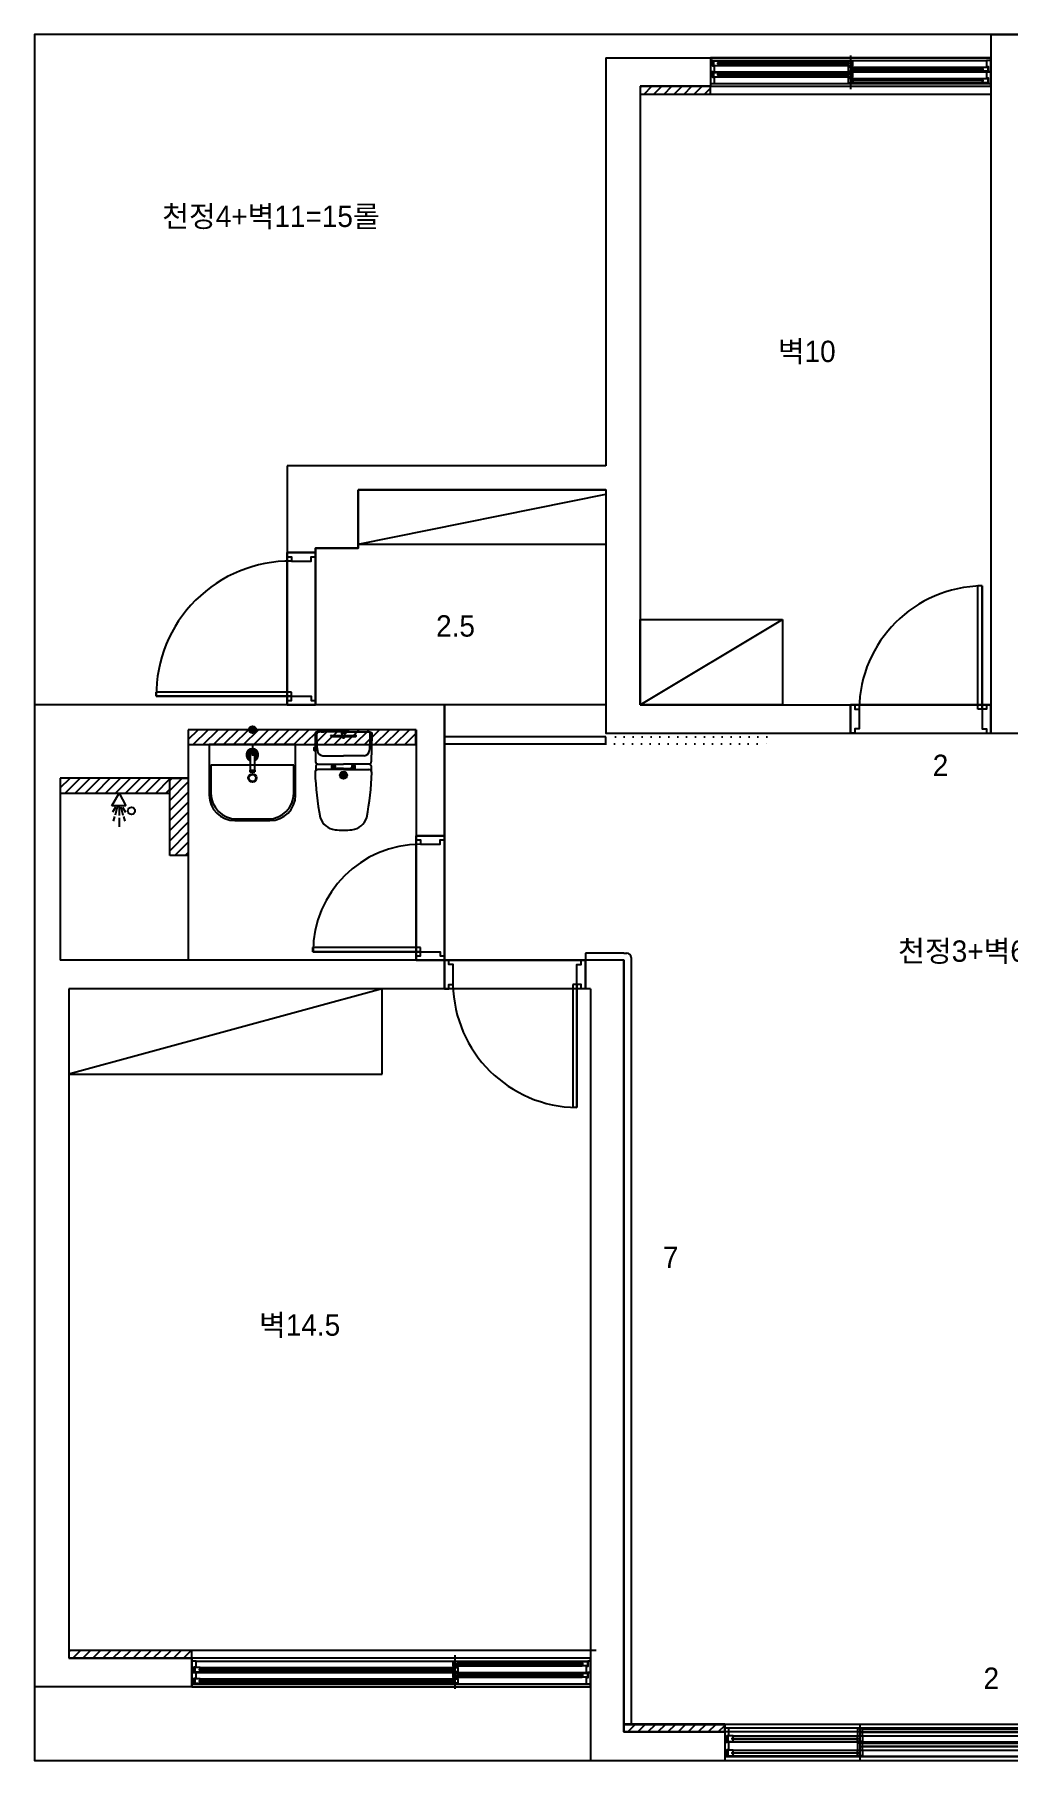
# Model space of a CAD drawing. Header units: inches. Extents: x 4138 to 127072, y -26315 to 43858.
# Drawn here: x 40800 to 47641, y -9803 to 2333 of the extents above; entities that cross this region are included whole.
import ezdxf
from ezdxf.enums import TextEntityAlignment as Align

# ---------------------------------------------------------------- set-up
doc = ezdxf.new("R2010")
doc.units = ezdxf.units.IN
doc.header["$LTSCALE"] = 50
doc.header["$MEASUREMENT"] = 0
doc.linetypes.add('DOT', pattern=[0.25, 0, -0.25])
doc.linetypes.add('HIDDEN', pattern=[0.375, 0.25, -0.125])
for name, color, linetype in [('0-LINE', 7, 'Continuous'), ('02-WAL', 2, 'Continuous'), ('03-WAL NEW', 3, 'Continuous'), ('04-WIN', 4, 'Continuous'), ('04_FUR', 6, 'Continuous'), ('06-FUR', 6, 'Continuous'), ('07-DIM WAL', 5, 'Continuous'), ('3.기호.계단선', 30, 'Continuous'), ('BATH', 4, 'Continuous'), ('CO-BATH', 6, 'Continuous'), ('FIN', 2, 'Continuous'), ('HL', 6, 'HIDDEN'), ('도면층2', 2, 'Continuous'), ('도면층4', 4, 'Continuous'), ('도면층5', 5, 'Continuous'), ('설비', 7, 'Continuous'), ('욕실설비', 3, 'Continuous')]:
    doc.layers.add(name, color=color, linetype=linetype)
doc.styles.add('코레일둥고', font='Korail_Round_Gothic_Medium.ttf')

# ---------------------------------------------------------------- blocks, each defined once
blk = doc.blocks.new('ggggg')
at = {"layer": '3.기호.계단선'}
h = blk.add_hatch(color=8, dxfattribs=at)
h.dxf.hatch_style = 1
edge = h.paths.add_edge_path()
edge.add_arc((66208, 5389), 25, 0, 360)
h = blk.add_hatch(color=8, dxfattribs=at)
h.dxf.hatch_style = 1
edge = h.paths.add_edge_path()
edge.add_arc((66848, 5069), 25, 0, 360)
at = {"color": 8}
blk.add_line((66208, 5284), (66208, 5206), dxfattribs=at)
at = {"layer": '0-LINE', "color": 8}
blk.add_line((68690, 5564), (67558, 5564), dxfattribs=at)
at = {"layer": '02-WAL', "color": 8}
for p, q in [((71395, 10274), (71395, 10111)), ((71395, 10274), (78725, 10274)), ((68690, 10111), (71395, 10111)), ((68690, 10111), (68690, 7244)), ((68932, 9911), (68932, 5564)), ((68932, 9911), (71395, 9911)), ((71395, 9911), (71395, 5364)), ((66452, 7244), (66452, 5564)), ((68690, 7244), (66452, 7244)), ((66952, 7075), (66952, 6665)), ((68690, 7075), (66952, 7075)), ((68690, 7075), (68690, 5364)), ((66652, 6634), (66452, 6634)), ((66652, 6665), (66652, 5564)), ((66952, 6665), (66652, 6665)), ((64678, 5564), (64678, -1336)), ((67558, 5564), (64678, 5564)), ((67558, 5564), (67558, 3569)), ((68932, 5564), (71395, 5564)), ((70410, 5564), (70410, 5364)), ((65758, 5389), (65758, 5049)), ((67358, 5389), (65758, 5389)), ((67358, 5389), (67358, 3769)), ((68690, 5364), (71595, 5364)), ((64858, 5049), (64858, 3769)), ((65758, 5049), (64858, 5049)), ((67558, 4644), (67358, 4644)), ((67558, 3769), (64858, 3769)), ((68818, 3769), (67558, 3769)), ((68548, 3769), (68548, 3569)), ((68818, 3769), (68818, -1601)), ((68583, 3569), (64919, 3569)), ((64919, 3569), (64919, -1136)), ((68583, 3569), (68583, -1854)), ((68583, -1136), (64919, -1136)), ((68583, -1336), (64678, -1336)), ((68818, -1601), (69526, -1601)), ((69526, -1601), (69526, -1854)), ((68583, -1854), (69526, -1854))]:
    blk.add_line(p, q, dxfattribs=at)
at = {"layer": '03-WAL NEW', "color": 8, "linetype": 'Continuous'}
for p, q in [((68932, 9900), (68943, 9911)), ((68959, 9856), (69014, 9911)), ((69029, 9856), (69084, 9911)), ((69100, 9856), (69155, 9911)), ((69171, 9856), (69226, 9911)), ((69241, 9856), (69296, 9911)), ((69312, 9856), (69367, 9911)), ((69383, 9856), (69425, 9898)), ((65758, 5320), (65827, 5389)), ((65793, 5284), (65898, 5389)), ((65863, 5284), (65968, 5389)), ((65934, 5284), (66039, 5389)), ((66005, 5284), (66110, 5389)), ((66076, 5284), (66181, 5389)), ((66146, 5284), (66251, 5389)), ((66217, 5284), (66322, 5389)), ((66288, 5284), (66393, 5389)), ((66358, 5284), (66463, 5389)), ((66429, 5284), (66534, 5389)), ((66500, 5284), (66605, 5389)), ((66570, 5284), (66675, 5389)), ((66641, 5284), (66746, 5389)), ((66712, 5284), (66817, 5389)), ((66783, 5284), (66888, 5389)), ((66853, 5284), (66958, 5389)), ((66924, 5284), (67029, 5389)), ((66995, 5284), (67100, 5389)), ((67065, 5284), (67170, 5389)), ((67136, 5284), (67241, 5389)), ((67207, 5284), (67312, 5389)), ((67278, 5284), (67356, 5362)), ((67348, 5284), (67356, 5292)), ((64858, 4980), (64927, 5049)), ((64893, 4944), (64998, 5049)), ((64963, 4944), (65068, 5049)), ((65034, 4944), (65139, 5049)), ((65105, 4944), (65210, 5049)), ((65176, 4944), (65281, 5049)), ((65246, 4944), (65351, 5049)), ((65317, 4944), (65422, 5049)), ((65388, 4944), (65493, 5049)), ((65458, 4944), (65563, 5049)), ((65529, 4944), (65628, 5043)), ((65628, 5033), (65644, 5049)), ((65628, 4962), (65714, 5049)), ((65628, 4892), (65758, 5022)), ((65600, 4944), (65628, 4972)), ((65628, 4821), (65758, 4951)), ((65628, 4750), (65758, 4880)), ((65628, 4680), (65758, 4810)), ((65628, 4609), (65758, 4739)), ((65628, 4538), (65758, 4668)), ((65664, 4504), (65758, 4598)), ((65735, 4504), (65758, 4527)), ((64919, -1092), (64930, -1081)), ((64946, -1136), (65001, -1081)), ((65016, -1136), (65071, -1081)), ((65087, -1136), (65142, -1081)), ((65158, -1136), (65213, -1081)), ((65228, -1136), (65283, -1081)), ((65299, -1136), (65354, -1081)), ((65370, -1136), (65425, -1081)), ((65441, -1136), (65496, -1081)), ((65511, -1136), (65566, -1081)), ((65582, -1136), (65637, -1081)), ((65653, -1136), (65708, -1081)), ((65723, -1136), (65778, -1081)), ((68818, -1610), (68829, -1599)), ((68845, -1654), (68900, -1599)), ((68915, -1654), (68970, -1599)), ((68986, -1654), (69041, -1599)), ((69057, -1654), (69112, -1599)), ((69127, -1654), (69182, -1599)), ((69198, -1654), (69253, -1599)), ((69269, -1654), (69324, -1599)), ((69340, -1654), (69395, -1599)), ((69410, -1654), (69465, -1599)), ((69481, -1654), (69526, -1608))]:
    blk.add_line(p, q, dxfattribs=at)
at = {"layer": '03-WAL NEW', "color": 8}
for p, q in [((69425, 9911), (68932, 9911)), ((68932, 9911), (68932, 9856)), ((68932, 9856), (69425, 9856)), ((69417, 9856), (71395, 9856)), ((69425, 9856), (69425, 9911)), ((65758, 5389), (65758, 5284)), ((67356, 5389), (65758, 5389)), ((67356, 5284), (67356, 5389)), ((65758, 5284), (67356, 5284)), ((65628, 4504), (65628, 5049)), ((65628, 5049), (65758, 5049)), ((65758, 5049), (65758, 4504)), ((64858, 4944), (65628, 4944)), ((65758, 4504), (65628, 4504)), ((65758, 4504), (65758, 3769)), ((68818, 3819), (68548, 3819)), ((68548, 3819), (68548, 3769)), ((68818, 3819), (68838, 3819)), ((68868, 3789), (68868, -1599)), ((65783, -1081), (64919, -1081)), ((64919, -1081), (64919, -1136)), ((68624, -1081), (65119, -1081)), ((65783, -1136), (65783, -1081)), ((64919, -1136), (65783, -1136)), ((69526, -1599), (68818, -1599)), ((68818, -1599), (68818, -1654)), ((68818, -1654), (69526, -1654)), ((68868, -1599), (73825, -1599)), ((69526, -1654), (69526, -1599))]:
    blk.add_line(p, q, dxfattribs=at)
blk.add_arc((68838, 3789), 30, 0, 90, dxfattribs=at)
at = {"layer": '04-WIN', "color": 8}
for p, q in [((71335, 6399), (71335, 5534)), ((65532, 5624), (66482, 5624)), ((66633, 3829), (67388, 3829)), ((68488, 2734), (68488, 3599)), ((65783, -1136), (65783, -1336)), ((65783, -1336), (65783, -1136)), ((68583, -1336), (68583, -1136)), ((73286, -1627), (69556, -1627)), ((69585, -1682), (70459, -1682)), ((70476, -1596), (70476, -1762)), ((70476, -1696), (70476, -1862)), ((70494, -1632), (72379, -1632)), ((70494, -1682), (72379, -1682)), ((73299, -1727), (69544, -1727)), ((73286, -1727), (69556, -1727)), ((69585, -1722), (70459, -1722)), ((69585, -1782), (70459, -1782)), ((70494, -1732), (72379, -1732)), ((70494, -1782), (72379, -1782)), ((73299, -1827), (69544, -1827)), ((69585, -1822), (70459, -1822))]:
    blk.add_line(p, q, dxfattribs=at)
at = {"layer": '04-WIN', "color": 8, "linetype": 'Continuous'}
for p, q in [((65813, -1156), (68565, -1156)), ((65842, -1201), (67615, -1201)), ((67633, -1272), (67633, -1115)), ((67633, -1352), (67633, -1195)), ((67650, -1160), (68524, -1160)), ((67650, -1190), (68524, -1190)), ((65800, -1236), (68553, -1236)), ((65800, -1316), (68553, -1316)), ((65813, -1236), (68565, -1236)), ((65842, -1231), (67615, -1231)), ((65842, -1281), (67615, -1281)), ((65842, -1311), (67615, -1311)), ((67650, -1240), (68524, -1240)), ((67650, -1270), (68524, -1270))]:
    blk.add_line(p, q, dxfattribs=at)
at = {"layer": '04-WIN', "color": 8}
for points in [[(65783, -1336), (68583, -1336), (68583, -1136), (65783, -1136)], [(73316, -1601), (69526, -1601), (69526, -1854), (73316, -1854)], [(73316, -1627), (69526, -1627), (69526, -1827), (73316, -1827)], [(69585, -1697), (69585, -1682), (69547, -1682), (69547, -1722), (69585, -1722), (69585, -1707), (69579, -1705), (69579, -1699)], [(70494, -1632), (70459, -1632), (70459, -1682), (70494, -1682), (70494, -1662), (70488, -1661), (70488, -1654), (70494, -1652)], [(70494, -1682), (70494, -1722), (70459, -1722), (70459, -1707), (70464, -1705), (70464, -1699), (70459, -1697), (70459, -1682)], [(72382, -1659), (70490, -1659), (70490, -1655), (72382, -1655)], [(69585, -1797), (69585, -1782), (69547, -1782), (69547, -1822), (69585, -1822), (69585, -1807), (69579, -1805), (69579, -1799)], [(69581, -1700), (70462, -1700), (70462, -1704), (69581, -1704)], [(69581, -1800), (70462, -1800), (70462, -1804), (69581, -1804)], [(70494, -1732), (70459, -1732), (70459, -1782), (70494, -1782), (70494, -1762), (70488, -1761), (70488, -1754), (70494, -1752)], [(70494, -1782), (70494, -1822), (70459, -1822), (70459, -1807), (70464, -1805), (70464, -1799), (70459, -1797), (70459, -1782)], [(72382, -1759), (70490, -1759), (70490, -1755), (72382, -1755)]]:
    blk.add_lwpolyline(points, close=True, dxfattribs=at)
at = {"layer": '04-WIN', "color": 8, "linetype": 'Continuous'}
for points in [[(65783, -1227), (65783, -1236), (65800, -1236), (65800, -1197), (65813, -1197), (65813, -1156), (65783, -1156), (65783, -1165)], [(65842, -1210), (65845, -1211), (65845, -1212), (65846, -1214)], [(67615, -1210), (67612, -1211), (67612, -1212), (67611, -1214)], [(67650, -1170), (67653, -1171), (67653, -1172), (67654, -1173)], [(67650, -1181), (67653, -1180), (67653, -1179), (67654, -1177)], [(68524, -1170), (68521, -1171), (68521, -1172), (68520, -1173)], [(68524, -1181), (68521, -1180), (68521, -1179), (68520, -1177)], [(68583, -1165), (68583, -1156), (68565, -1156), (68565, -1195), (68553, -1195), (68553, -1236), (68583, -1236), (68583, -1227)], [(65783, -1307), (65783, -1316), (65800, -1316), (65800, -1277), (65813, -1277), (65813, -1236), (65783, -1236), (65783, -1245)], [(67619, -1214), (65838, -1214), (65838, -1218), (67619, -1218), (67619, -1214), (67619, -1218)], [(67619, -1294), (65838, -1294), (65838, -1298), (67619, -1298), (67619, -1294), (67619, -1298)], [(65842, -1222), (65845, -1220), (65845, -1219), (65846, -1218)], [(65842, -1290), (65845, -1291), (65845, -1292), (65846, -1294)], [(65842, -1302), (65845, -1300), (65845, -1299), (65846, -1298)], [(67615, -1222), (67612, -1220), (67612, -1219), (67611, -1218)], [(67615, -1290), (67612, -1291), (67612, -1292), (67611, -1294)], [(67615, -1302), (67612, -1300), (67612, -1299), (67611, -1298)], [(67650, -1250), (67653, -1251), (67653, -1252), (67654, -1253)], [(67650, -1261), (67653, -1260), (67653, -1259), (67654, -1257)], [(68524, -1250), (68521, -1251), (68521, -1252), (68520, -1253)], [(68524, -1261), (68521, -1260), (68521, -1259), (68520, -1257)], [(68583, -1245), (68583, -1236), (68565, -1236), (68565, -1275), (68553, -1275), (68553, -1316), (68583, -1316), (68583, -1307)]]:
    blk.add_lwpolyline(points, dxfattribs=at)
for points in [[(65842, -1211), (65842, -1201), (65804, -1201), (65804, -1231), (65842, -1231), (65842, -1221), (65836, -1219), (65836, -1213)], [(67650, -1170), (67650, -1160), (67615, -1160), (67615, -1190), (67650, -1190), (67650, -1180), (67645, -1179), (67645, -1172)], [(67615, -1211), (67615, -1201), (67650, -1201), (67650, -1231), (67615, -1231), (67615, -1221), (67621, -1219), (67621, -1213)], [(67647, -1177), (68527, -1177), (68527, -1173), (67647, -1173)], [(68524, -1170), (68524, -1160), (68562, -1160), (68562, -1190), (68524, -1190), (68524, -1180), (68530, -1179), (68530, -1172)], [(65842, -1291), (65842, -1281), (65804, -1281), (65804, -1311), (65842, -1311), (65842, -1301), (65836, -1299), (65836, -1293)], [(67650, -1250), (67650, -1240), (67615, -1240), (67615, -1270), (67650, -1270), (67650, -1260), (67645, -1259), (67645, -1252)], [(67615, -1291), (67615, -1281), (67650, -1281), (67650, -1311), (67615, -1311), (67615, -1301), (67621, -1299), (67621, -1293)], [(67647, -1257), (68527, -1257), (68527, -1253), (67647, -1253)], [(68524, -1250), (68524, -1240), (68562, -1240), (68562, -1270), (68524, -1270), (68524, -1260), (68530, -1259), (68530, -1252)]]:
    blk.add_lwpolyline(points, close=True, dxfattribs=at)
at = {"layer": '04-WIN', "color": 8}
for points in [[(69526, -1718), (69526, -1727), (69544, -1727), (69544, -1678), (69556, -1678), (69556, -1627), (69526, -1627), (69526, -1636)], [(69585, -1696), (69588, -1698), (69588, -1699), (69589, -1700)], [(70459, -1696), (70456, -1698), (70455, -1699), (70455, -1700)], [(70494, -1652), (70496, -1653), (70497, -1654), (70497, -1655)], [(70494, -1663), (70496, -1662), (70497, -1661), (70497, -1659)], [(69526, -1818), (69526, -1827), (69544, -1827), (69544, -1778), (69556, -1778), (69556, -1727), (69526, -1727), (69526, -1736)], [(69585, -1708), (69588, -1707), (69588, -1706), (69589, -1704)], [(69585, -1796), (69588, -1798), (69588, -1799), (69589, -1800)], [(69585, -1808), (69588, -1807), (69588, -1806), (69589, -1804)], [(70459, -1708), (70456, -1707), (70455, -1706), (70455, -1704)], [(70459, -1796), (70456, -1798), (70455, -1799), (70455, -1800)], [(70459, -1808), (70456, -1807), (70455, -1806), (70455, -1804)], [(70494, -1752), (70496, -1753), (70497, -1754), (70497, -1755)], [(70494, -1763), (70496, -1762), (70497, -1761), (70497, -1759)]]:
    blk.add_lwpolyline(points, dxfattribs=at)
at = {"layer": '04_FUR', "color": 8}
for p, q in [((68932, 5564), (68932, 6164)), ((68932, 6164), (69932, 6164)), ((68932, 5564), (69932, 6164)), ((69932, 6164), (69932, 5564)), ((69932, 5564), (68932, 5564)), ((67119, 3569), (64919, 3569)), ((64919, 3569), (64919, 2969)), ((67119, 3569), (64919, 2969)), ((67119, 2969), (67119, 3569)), ((64919, 2969), (67119, 2969))]:
    blk.add_line(p, q, dxfattribs=at)
at = {"layer": '06-FUR', "color": 8}
for p, q in [((66952, 6694), (68690, 7044)), ((66952, 6694), (68690, 6694)), ((68690, 5339), (67558, 5339)), ((67558, 5339), (67558, 5289)), ((67558, 5289), (68690, 5289)), ((68690, 5289), (68690, 5339))]:
    blk.add_line(p, q, dxfattribs=at)
at = {"layer": '06-FUR', "color": 8, "linetype": 'DOT', "ltscale": 5}
for p, q in [((69822, 5339), (68690, 5339)), ((68690, 5339), (68690, 5289)), ((68690, 5289), (69822, 5289)), ((69822, 5289), (69822, 5339))]:
    blk.add_line(p, q, dxfattribs=at)
at = {"layer": '3.기호.계단선', "color": 8}
for centre in [(66208, 5389), (66848, 5069), (65358, 4819)]:
    blk.add_circle(centre, 25, dxfattribs=at)
at = {"layer": 'BATH', "color": 8}
for p, q in [((65220, 4853), (65273, 4944)), ((65273, 4944), (65320, 4853)), ((65320, 4853), (65220, 4853)), ((65247, 4845), (65225, 4810)), ((65240, 4780), (65230, 4746)), ((65259, 4846), (65244, 4789)), ((65271, 4848), (65271, 4786)), ((65271, 4769), (65271, 4706)), ((65283, 4846), (65298, 4789)), ((65295, 4845), (65317, 4810)), ((65302, 4780), (65312, 4746))]:
    blk.add_line(p, q, dxfattribs=at)
at = {"layer": 'CO-BATH', "color": 8}
for p, q in [((65905, 5284), (65905, 4930)), ((66511, 5284), (65905, 5284)), ((66511, 4930), (66511, 5284)), ((65917, 5140), (65917, 4942)), ((66499, 5140), (65917, 5140)), ((66190, 5098), (66190, 5092)), ((66190, 5098), (66225, 5098)), ((66191, 5104), (66191, 5098)), ((66191, 5104), (66224, 5104)), ((66193, 5212), (66193, 5104)), ((66223, 5212), (66223, 5104)), ((66224, 5104), (66224, 5098)), ((66225, 5098), (66225, 5092)), ((66499, 4942), (66499, 5140)), ((66190, 5092), (66225, 5092)), ((66085, 4750), (66331, 4750)), ((66097, 4762), (66319, 4762))]:
    blk.add_line(p, q, dxfattribs=at)
for radius in [30, 24]:
    blk.add_circle((66208, 5050), radius, dxfattribs=at)
for centre, radius, start, end in [((66208, 5212), 42, 290.9248, 249.0751), ((66208, 5212), 36, 294.6243, 245.3757), ((66208, 5212), 30, 300, 240), ((66208, 5212), 21.6, 313.9829, 226.017), ((66208, 5212), 15, 360, 180), ((66085, 4930), 180, 180, 270), ((66097, 4942), 180, 180, 270), ((66319, 4942), 180, 270, 0), ((66331, 4930), 180, 270, 0)]:
    blk.add_arc(centre, radius, start, end, dxfattribs=at)
at = {"layer": 'FIN', "color": 8}
for p, q in [((66840, 5373), (66675, 5373)), ((66692, 5374), (66679, 5374)), ((66692, 5374), (66704, 5374)), ((66856, 5373), (67020, 5373)), ((66667, 5148), (66848, 5148)), ((66848, 5109), (66668, 5109)), ((66702, 5206), (66848, 5206)), ((66993, 5206), (66848, 5206)), ((67028, 5148), (66848, 5148)), ((66848, 5109), (67027, 5109))]:
    blk.add_line(p, q, dxfattribs=at)
for points in [[(66675, 5373), (66663, 5373, 0.421209), (66648, 5358), (66652, 5163, 0.001659)], [(67020, 5373), (67033, 5373, -0.421209), (67048, 5358), (67043, 5163, -0.001659)], [(66667, 5148, 0.371724), (66653, 5133, 0.003515), (66654, 5102, 0.320541)], [(67028, 5148, -0.371724), (67042, 5133, -0.003515), (67042, 5102, -0.320541)]]:
    blk.add_lwpolyline(points, format="xyb", dxfattribs=at)
for centre, radius, start, end in [((66675, 5357), 16, 90, 179.3116), ((67659, 5345), 1000, 179.3116, 185.9437), ((66679, 5389), 15, 180, 270), ((66704, 5389), 15, 270, 0), ((67020, 5357), 16, 0.6884, 90), ((66036, 5345), 1000, 354.0563, 0.6884), ((66704, 5246), 40, 185.9437, 267.5129), ((66991, 5246), 40, 272.4871, 354.0563), ((66668, 5089), 20, 90, 182.3333), ((66667, 5163), 15, 181.3651, 270), ((67027, 5089), 20, 357.6667, 90), ((67028, 5163), 15, 270, 358.6349), ((68852, 5178), 2206, 182.3333, 190.6081), ((64843, 5178), 2206, 349.3919, 357.6667), ((66803, 4811), 126, 198.2964, 263.4241), ((66892, 4811), 126, 276.5759, 341.7036), ((66848, 5088), 406, 261.6993, 270), ((66848, 5088), 406, 270, 278.3007)]:
    blk.add_arc(centre, radius, start, end, dxfattribs=at)
at = {"layer": 'HL', "color": 8, "linetype": 'Continuous'}
for p, q in [((66761, 5348), (66839, 5348)), ((66761, 5341), (66840, 5341)), ((66824, 5379), (66824, 5389)), ((66824, 5379), (66872, 5379)), ((66841, 5375), (66835, 5379)), ((66836, 5368), (66841, 5375)), ((66842, 5333), (66836, 5368)), ((66836, 5368), (66859, 5368)), ((66841, 5375), (66855, 5375)), ((66854, 5333), (66859, 5368)), ((66855, 5375), (66860, 5379)), ((66859, 5368), (66855, 5375)), ((66855, 5341), (66934, 5341)), ((66856, 5348), (66934, 5348)), ((66872, 5379), (66872, 5389)), ((66639, 5259), (66639, 5247)), ((66643, 5263), (66650, 5263)), ((66643, 5243), (66650, 5243)), ((66842, 5333), (66854, 5333)), ((66848, 5116), (66801, 5116)), ((66848, 5116), (66894, 5116))]:
    blk.add_line(p, q, dxfattribs=at)
for points in [[(66765, 5109), (66765, 5133, -0.414214), (66769, 5137), (66786, 5137, -0.414214), (66790, 5133), (66790, 5117), (66790, 5109)], [(66790, 5117), (66799, 5117, -0.414214), (66801, 5115), (66801, 5109)], [(66906, 5117), (66896, 5117, 0.414214), (66894, 5115), (66894, 5109)], [(66930, 5109), (66930, 5133, 0.414214), (66926, 5137), (66910, 5137, 0.414214), (66906, 5133), (66906, 5117), (66906, 5109)]]:
    blk.add_lwpolyline(points, format="xyb", dxfattribs=at)
for centre in [(66778, 5123), (66918, 5123)]:
    blk.add_circle(centre, 8, dxfattribs=at)
for centre, radius, start, end in [((66761, 5345), 3.5, 90, 270), ((66934, 5345), 3.5, 270, 90), ((66643, 5259), 4, 90, 180), ((66643, 5247), 4, 180, 270)]:
    blk.add_arc(centre, radius, start, end, dxfattribs=at)
at = {"layer": '도면층2', "color": 8}
for p, q in [((66452, 6634), (66652, 6634)), ((66452, 5564), (66652, 5564)), ((70410, 5564), (70410, 5364)), ((71395, 5564), (71395, 5364)), ((67358, 4644), (67558, 4644)), ((67358, 3769), (67558, 3769)), ((67558, 3569), (67558, 3769)), ((68548, 3569), (68548, 3769))]:
    blk.add_line(p, q, dxfattribs=at)
at = {"layer": '도면층4', "color": 8}
for p, q in [((69425, 10111), (69425, 9911)), ((71395, 10111), (69425, 10111)), ((69425, 10111), (69425, 9911)), ((69442, 10091), (71365, 10091)), ((69484, 10086), (70392, 10086)), ((70410, 10127), (70410, 9970)), ((71395, 10111), (71395, 9911)), ((71395, 9911), (71395, 10111)), ((69442, 10011), (71365, 10011)), ((69455, 10011), (71377, 10011)), ((69484, 10056), (69484, 10066)), ((69484, 10056), (70392, 10056)), ((69484, 10006), (70392, 10006)), ((69484, 9976), (69484, 9986)), ((69484, 9976), (70392, 9976)), ((70410, 10047), (70410, 9890)), ((70427, 10046), (71336, 10046)), ((70427, 10016), (71336, 10016)), ((70427, 9966), (71336, 9966)), ((69425, 9911), (71395, 9911)), ((69455, 9931), (71377, 9931)), ((70427, 9936), (71336, 9936)), ((66452, 5564), (66452, 6634)), ((66452, 6634), (66652, 6634)), ((66652, 6634), (66652, 5564)), ((71335, 6400), (71305, 6400)), ((71305, 5534), (71305, 6399)), ((71335, 5534), (71335, 6400)), ((66482, 5654), (65532, 5654)), ((65532, 5624), (65532, 5654)), ((66482, 5624), (65532, 5624)), ((66482, 5624), (66482, 5654)), ((66652, 5564), (66452, 5564)), ((66452, 5564), (66652, 5564)), ((71395, 5564), (70410, 5564)), ((70410, 5564), (70410, 5364)), ((71335, 5534), (71305, 5534)), ((71395, 5364), (71395, 5564)), ((71395, 5564), (71395, 5364)), ((70410, 5364), (71395, 5364)), ((67358, 3769), (67358, 4644)), ((67358, 4644), (67558, 4644)), ((67558, 4644), (67558, 3769)), ((67388, 3859), (66633, 3859)), ((66633, 3829), (66633, 3859)), ((67388, 3829), (66633, 3829)), ((67558, 3769), (67358, 3769)), ((67358, 3769), (67558, 3769)), ((67388, 3829), (67388, 3859)), ((67558, 3769), (68548, 3769)), ((67558, 3569), (67558, 3769)), ((68548, 3769), (68548, 3569)), ((68548, 3569), (68548, 3769)), ((68548, 3569), (67558, 3569)), ((68458, 3599), (68458, 2734)), ((68488, 3599), (68458, 3599)), ((68488, 3599), (68488, 2734)), ((68488, 2734), (68458, 2734))]:
    blk.add_line(p, q, dxfattribs=at)
for points in [[(69425, 10020), (69425, 10011), (69455, 10011), (69455, 10052), (69442, 10052), (69442, 10091), (69425, 10091), (69425, 10082)], [(69484, 10066), (69478, 10068), (69478, 10075), (69484, 10076), (69484, 10086), (69446, 10086), (69446, 10056), (69484, 10056)], [(70396, 10069), (69480, 10069), (69480, 10073), (70396, 10073), (70396, 10069), (70396, 10073)], [(69484, 10077), (69487, 10076), (69487, 10075), (69488, 10073)], [(70392, 10077), (70389, 10076), (70389, 10075), (70388, 10073)], [(71395, 10082), (71395, 10091), (71365, 10091), (71365, 10052), (71365, 10050), (71377, 10050), (71377, 10011), (71395, 10011), (71395, 10020)], [(69425, 9940), (69425, 9931), (69455, 9931), (69455, 9972), (69442, 9972), (69442, 10011), (69425, 10011), (69425, 10002)], [(69484, 9986), (69478, 9988), (69478, 9995), (69484, 9996), (69484, 10006), (69446, 10006), (69446, 9976), (69484, 9976)], [(70396, 9989), (69480, 9989), (69480, 9993), (70396, 9993), (70396, 9989), (70396, 9993)], [(69484, 10066), (69487, 10067), (69487, 10068), (69488, 10069)], [(69484, 9997), (69487, 9996), (69487, 9995), (69488, 9993)], [(69484, 9986), (69487, 9987), (69487, 9988), (69488, 9989)], [(70392, 10066), (70389, 10067), (70389, 10068), (70388, 10069)], [(70392, 9997), (70389, 9996), (70389, 9995), (70388, 9993)], [(70392, 9986), (70389, 9987), (70389, 9988), (70388, 9989)], [(70427, 10037), (70430, 10035), (70430, 10034), (70431, 10033)], [(70427, 10025), (70430, 10027), (70430, 10028), (70431, 10029)], [(70427, 9957), (70430, 9955), (70430, 9954), (70431, 9953)], [(71336, 10037), (71333, 10035), (71333, 10034), (71332, 10033)], [(71336, 10025), (71333, 10027), (71333, 10028), (71332, 10029)], [(71336, 9957), (71333, 9955), (71333, 9954), (71332, 9953)], [(71395, 10002), (71395, 10011), (71365, 10011), (71365, 9972), (71365, 9970), (71377, 9970), (71377, 9931), (71395, 9931), (71395, 9940)], [(70427, 9945), (70430, 9947), (70430, 9948), (70431, 9949)], [(71336, 9945), (71333, 9947), (71333, 9948), (71332, 9949)], [(66452, 6634), (66452, 6604), (66482, 6604), (66482, 6574), (66622, 6574), (66622, 6604), (66652, 6604), (66652, 6634), (66452, 6634)], [(66452, 5564), (66452, 5594), (66482, 5594), (66482, 5624), (66622, 5624), (66622, 5594), (66652, 5594), (66652, 5564), (66452, 5564)], [(70410, 5564), (70440, 5564), (70440, 5534), (70470, 5534), (70470, 5394), (70440, 5394), (70440, 5364), (70410, 5364), (70410, 5564)], [(71395, 5564), (71365, 5564), (71365, 5534), (71335, 5534), (71335, 5394), (71365, 5394), (71365, 5364), (71395, 5364), (71395, 5564)], [(67358, 4644), (67358, 4614), (67388, 4614), (67388, 4584), (67528, 4584), (67528, 4614), (67558, 4614), (67558, 4644), (67358, 4644)], [(67358, 3769), (67358, 3799), (67388, 3799), (67388, 3829), (67528, 3829), (67528, 3799), (67558, 3799), (67558, 3769), (67358, 3769)], [(67558, 3569), (67588, 3569), (67588, 3599), (67618, 3599), (67618, 3739), (67588, 3739), (67588, 3769), (67558, 3769), (67558, 3569)], [(68548, 3569), (68518, 3569), (68518, 3599), (68488, 3599), (68488, 3739), (68518, 3739), (68518, 3769), (68548, 3769), (68548, 3569)]]:
    blk.add_lwpolyline(points, dxfattribs=at)
for points in [[(70398, 10068), (70392, 10066), (70392, 10056), (70427, 10056), (70427, 10086), (70392, 10086), (70392, 10076), (70398, 10075)], [(70392, 10016), (70427, 10016), (70427, 10026), (70422, 10028), (70422, 10034), (70427, 10036), (70427, 10046), (70392, 10046)], [(70398, 9988), (70392, 9986), (70392, 9976), (70427, 9976), (70427, 10006), (70392, 10006), (70392, 9996), (70398, 9995)], [(70392, 9936), (70427, 9936), (70427, 9946), (70422, 9948), (70422, 9954), (70427, 9956), (70427, 9966), (70392, 9966)], [(71339, 10029), (70424, 10029), (70424, 10033), (71339, 10033)], [(71339, 9949), (70424, 9949), (70424, 9953), (71339, 9953)], [(71342, 10034), (71336, 10036), (71336, 10046), (71374, 10046), (71374, 10016), (71336, 10016), (71336, 10026), (71342, 10028)], [(71342, 9954), (71336, 9956), (71336, 9966), (71374, 9966), (71374, 9936), (71336, 9936), (71336, 9946), (71342, 9948)]]:
    blk.add_lwpolyline(points, close=True, dxfattribs=at)
at = {"layer": '도면층5', "color": 8}
for centre, radius, start, end in [((66474, 5633), 941, 89.5065, 180.527), ((71346, 5523), 876, 90.7421, 179.2579), ((67390, 3828), 756, 90.1416, 179.9006), ((68498, 3615), 881, 181.0226, 269.3076)]:
    blk.add_arc(centre, radius, start, end, dxfattribs=at)
at = {"layer": '욕실설비', "color": 8}
for p, q in [((65257, 4857), (65257, 4856)), ((65286, 4859), (65286, 4856))]:
    blk.add_line(p, q, dxfattribs=at)

msp = doc.modelspace()

# ---------------------------------------------------------------- linework, layer by layer
at = {"layer": '06-FUR'}
msp.add_lwpolyline([(43073.6, -866), (44811.6, -866), (44811.6, -2577), (47716.6, -2577), (47716.6, 428), (50266.6, 428), (50266.6, 636), (48205.6, 636), (48205.6, 941), (47716.6, 941), (47716.6, 2133), (51476.6, 2133), (51476.6, -3707), (50146.6, -3707), (50146.6, -9595), (44939.6, -9595), (44939.6, -4172), (43679.6, -4172), (43679.6, -2377), (42773.6, -2377), (42773.6, -1276), (43073.6, -1276), (43073.6, -866)], dxfattribs=at)
at = {"layer": '설비'}
msp.add_lwpolyline([(54846.6, 2333), (40799.6, 2333), (40799.6, -9795), (54846.6, -9795)], close=True, dxfattribs=at)

# ---------------------------------------------------------------- block references
at = {"layer": '07-DIM WAL'}
msp.add_blockref('ggggg', (-23878.1, -7941.3), dxfattribs=at)

# ---------------------------------------------------------------- texts
at = {"color": 10, "style": '코레일둥고'}
for s, p in [('천정4+벽11=15롤', (42460.3, 980.6)), ('2.5', (43756.8, -1898)), ('2', (47163.7, -2877.8)), ('천정3+벽6=9롤', (47520.6, -4183.1)), ('7', (45268.5, -6334.6)), ('2', (47520.6, -9292.9))]:
    msp.add_text(s, height=150, dxfattribs=at).set_placement(p, align=Align.CENTER)
for s, p in [('벽10', (46427.2, 31.3)), ('벽14.5', (42946.6, -6811.2))]:
    msp.add_text(s, height=150, dxfattribs=at).set_placement(p, align=Align.RIGHT)

doc.saveas('drawing.dxf')
